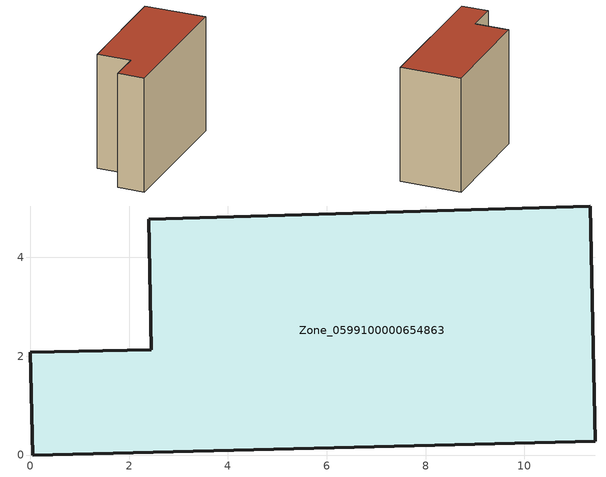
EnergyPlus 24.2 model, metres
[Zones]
Zone_0599100000654863
 floor ground (C_G): 11.43,0.28 0.04,0 0,2.08 2.45,2.13 2.4,4.77 11.34,5.04 z0
 wall outside (C_F): 0.04,0 11.43,0.28 11.34,5.04 2.4,4.77 2.45,2.13 0,2.08 0.04,0 z0:8.96
 roof outside (C_R): 0,2.08 0.04,0 11.43,0.28 11.34,5.04 2.4,4.77 2.45,2.13 z8.96
[BUILDING]
Pand.0599100000654863: North Axis=0; Terrain=City; Loads Convergence Tolerance Value=0.04; Temperature Convergence Tolerance Value=0.4; Solar Distribution=FullExterior; Maximum Number of Warmup Days=25; Minimum Number of Warmup Days=1
[Site:Location]
Rotterdam.The.Hague.AP_ZH_NLD Design_Conditions: Latitude=51.96; Longitude=4.45; Time Zone=1; Elevation=-4.5
[SITE:GROUNDTEMPERATURE:BUILDINGSURFACE]
18, 18, 18, 18, 18, 18, 18, 18, 18, 18, 18, 18
[MATERIAL] Thermal Absorptance=0.9; Solar Absorptance=0.7; Visible Absorptance=0.7
Name | Roughness | Thickness | Conductivity | Density | Specific Heat
G.TI.1946 | MediumSmooth | 0.15 | 1 | 540 | 1210
F.TI.1946 | Rough | 0.3 | 0.857143 | 1920 | 840
R.TI.1946 | MediumRough | 0.2 | 0.1 | 1500 | 1000
[CONSTRUCTION]
C_G: G.TI.1946
C_F: F.TI.1946
C_R: R.TI.1946
[ZONE]
Zone_0599100000654863: Type=1; Multiplier=1; Ceiling Height=Autocalculate; Volume=Autocalculate; Floor Area=autocalculate; Part of Total Floor Area=Yes
[ZONEINFILTRATION:DESIGNFLOWRATE]
Infil_Zone_0599100000654863: Zone or ZoneList or Space or SpaceList=Zone_0599100000654863; Schedule=AlwaysOn; Design Flow Rate Calculation Method=Flow/Area; Flow Rate per Floor Area=0.003; Constant Term Coefficient=1; Temperature Term Coefficient=0; Velocity Term Coefficient=0; Velocity Squared Term Coefficient=0
[HVACTEMPLATE:ZONE:IDEALLOADSAIRSYSTEM]
Zone_0599100000654863: Maximum Heating Supply Air Temperature=50; Minimum Cooling Supply Air Temperature=13; Maximum Heating Supply Air Humidity Ratio=0.0156; Minimum Cooling Supply Air Humidity Ratio=0.0077; Heating Limit=NoLimit; Cooling Limit=NoLimit; Dehumidification Control Type=ConstantSensibleHeatRatio; Cooling Sensible Heat Ratio=0.7; Dehumidification Setpoint=60; Humidification Control Type=None; Humidification Setpoint=30; Outdoor Air Method=None; Outdoor Air Flow Rate per Person=0.00944; Outdoor Air Flow Rate per Zone Floor Area=0; Outdoor Air Flow Rate per Zone=0; Demand Controlled Ventilation Type=None; Outdoor Air Economizer Type=NoEconomizer; Heat Recovery Type=None; Sensible Heat Recovery Effectiveness=0.7; Latent Heat Recovery Effectiveness=0.65
[ZONECONTROL:THERMOSTAT]
ThermostatControl_Zone_0599100000654863: Zone or ZoneList=Zone_0599100000654863; Control Type Schedule=DualSetpointControlType; Control 1=Thermostat_Zone_0599100000654863; Temperature Difference Between Cutout And Setpoint=0
[THERMOSTATSETPOINT:DUALSETPOINT]
Thermostat_Zone_0599100000654863: Heating Setpoint Temperature Schedule=HeatingSetpoint_Zone_0599100000654863; Cooling Setpoint Temperature Schedule=CoolingSetpoint_Zone_0599100000654863
[SCHEDULE:COMPACT]
HeatingSetpoint_Zone_0599100000654863: Through: 12/31, For: AllDays, Until: 24:00, 21
CoolingSetpoint_Zone_0599100000654863: Through: 12/31, For: AllDays, Until: 24:00, 24
DualSetpointControlType: Through: 12/31, For: AllDays, Until: 24:00, 4
AlwaysOn: Through: 12/31, For: AllDays, Until: 24:00, 1
